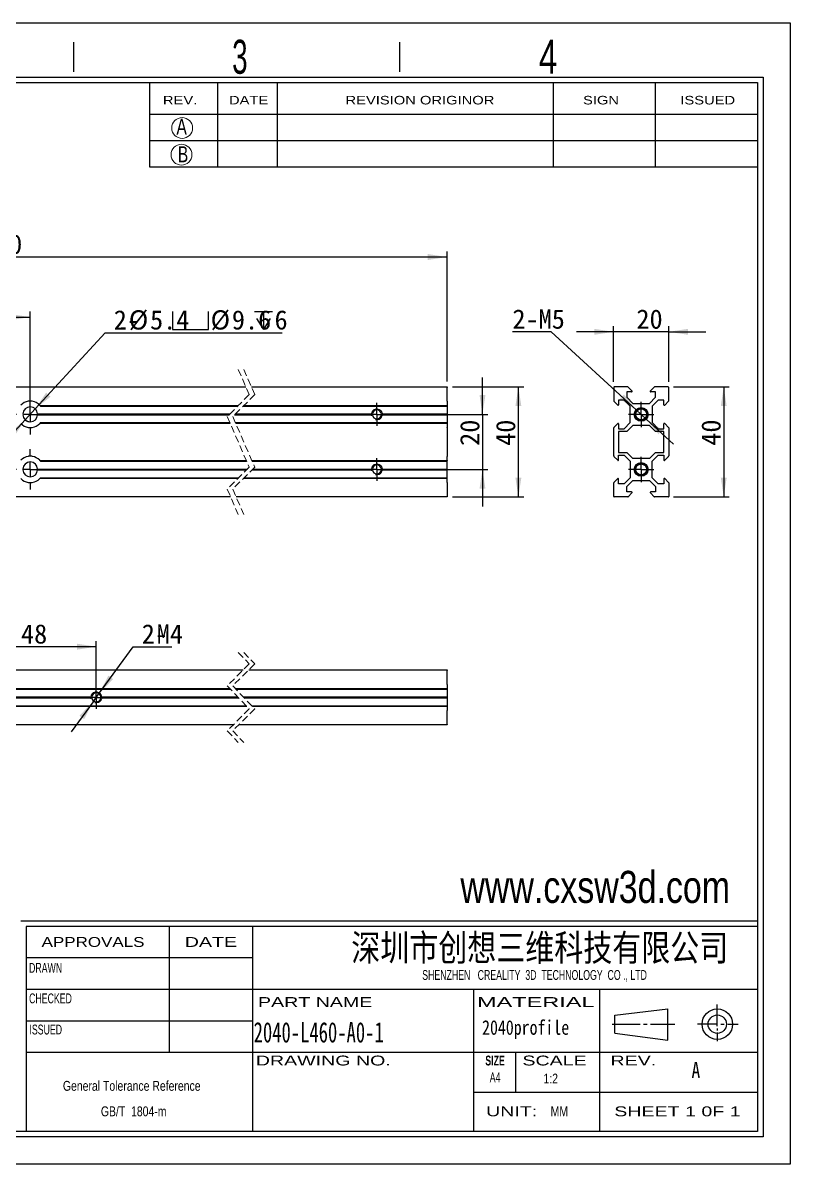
# Model space of a CAD drawing. Header units: millimetres. Extents: x 2 to 295, y 1 to 209.
# Drawn here: x 155.7 to 295.1, y 1.3 to 208.7 of the extents above; entities that cross this region are included whole.
import ezdxf

# ---------------------------------------------------------------- set-up
doc = ezdxf.new("R2010")
doc.units = ezdxf.units.MM
doc.linetypes.add('CENTER', pattern=[10.16, 6.35, -1.27, 1.27, -1.27])
doc.linetypes.add('HIDDEN', pattern=[1.905, 1.27, -0.635])
doc.layers.add('DIM', color=5, linetype='Continuous')
doc.layers.add('SLD-0', color=179, linetype='Continuous')
doc.layers.add('中心线', color=1, linetype='CENTER', lineweight=25)
doc.styles.add('SLDTEXTSTYLE0', font='arial.ttf', dxfattribs={"width": 0.7584})
doc.styles.add('SLDTEXTSTYLE1', font='arial.ttf', dxfattribs={"width": 0.63516})
doc.styles.add('SLDTEXTSTYLE10', font='', dxfattribs={"width": 0.8})
doc.styles.add('SLDTEXTSTYLE11', font='', dxfattribs={"width": 0.67})
doc.styles.add('SLDTEXTSTYLE12', font='')
doc.styles.add('SLDTEXTSTYLE2', font='GOTHIC.TTF', dxfattribs={"width": 0.7304})
doc.styles.add('SLDTEXTSTYLE3', font='GOTHIC.TTF', dxfattribs={"width": 0.61171})
doc.styles.add('SLDTEXTSTYLE4', font='arialbd.ttf', dxfattribs={"width": 0.63516})
doc.styles.add('SLDTEXTSTYLE5', font='arial.ttf', dxfattribs={"width": 1.422})
doc.styles.add('SLDTEXTSTYLE6', font='arial.ttf', dxfattribs={"width": 1.2324})
doc.styles.add('SLDTEXTSTYLE7', font='arial.ttf', dxfattribs={"width": 1.7064})
doc.styles.add('SLDTEXTSTYLE8', font='', dxfattribs={"width": 0.8, "bigfont": 'bigfont'})
doc.styles.add('SLDTEXTSTYLE9', font='', dxfattribs={"width": 0.8})
doc.styles.get('SLDTEXTSTYLE10').set_extended_font_data('宋体', bold=True)
doc.styles.get('SLDTEXTSTYLE11').set_extended_font_data('宋体')
doc.styles.get('SLDTEXTSTYLE12').set_extended_font_data('宋体')
doc.styles.get('SLDTEXTSTYLE8').set_extended_font_data('宋体', bold=True)
doc.styles.get('SLDTEXTSTYLE9').set_extended_font_data('宋体')
doc.dimstyles.new('SLDDIMSTYLE0', dxfattribs={"dimtxt": 3.5, "dimasz": 3.5, "dimexe": 0, "dimexo": 0.0625, "dimgap": 0.875, "dimtad": 2, "dimlfac": 2, "dimrnd": 1e-09, "dimzin": 12, "dimdsep": 46, "dimtxsty": 'SLDTEXTSTYLE11', "dimsah": 1, "dimcen": 0.09, "dimadec": 0, "dimazin": 3, "dimtfac": 1, "dimtofl": 0, "dimtmove": 0, "dimatfit": 3, "dimfxl": 0, "dimfrac": 2, "dimtolj": 1, "dimtzin": 12, "dimarcsym": 0})
doc.dimstyles.new('SLDDIMSTYLE1', dxfattribs={"dimtxt": 3.5, "dimasz": 3.5, "dimexe": 0, "dimexo": 0.0625, "dimgap": 0.875, "dimtad": 2, "dimlfac": 2, "dimrnd": 1e-09, "dimzin": 12, "dimdsep": 46, "dimtxsty": 'SLDTEXTSTYLE11', "dimsah": 1, "dimcen": 0.09, "dimadec": 0, "dimazin": 3, "dimtfac": 1, "dimtmove": 0, "dimatfit": 0, "dimfxl": 0, "dimfrac": 2, "dimtolj": 1, "dimtzin": 12, "dimarcsym": 0})
doc.dimstyles.new('SLDDIMSTYLE2', dxfattribs={"dimtxt": 3.5, "dimasz": 3.5, "dimexe": 0, "dimexo": 0.0625, "dimgap": 0.875, "dimtad": 0, "dimtih": 1, "dimtoh": 1, "dimlfac": 2, "dimrnd": 1e-09, "dimzin": 12, "dimdsep": 46, "dimtxsty": 'SLDTEXTSTYLE11', "dimsah": 1, "dimcen": 0, "dimadec": 0, "dimazin": 3, "dimtfac": 1, "dimtmove": 0, "dimatfit": 3, "dimfxl": 0, "dimfrac": 2, "dimtolj": 1, "dimtzin": 12, "dimarcsym": 0})
doc.dimstyles.new('SLDDIMSTYLE3', dxfattribs={"dimtxt": 3.5, "dimasz": 3.5, "dimexe": 0, "dimexo": 0.0625, "dimgap": 0.875, "dimtad": 0, "dimtih": 1, "dimtoh": 1, "dimlfac": 2, "dimrnd": 1e-09, "dimzin": 12, "dimdsep": 46, "dimtxsty": 'SLDTEXTSTYLE11', "dimsah": 1, "dimcen": 0, "dimadec": 0, "dimazin": 3, "dimtfac": 1, "dimtmove": 0, "dimatfit": 3, "dimfxl": 0, "dimfrac": 2, "dimtolj": 1, "dimtzin": 12, "dimarcsym": 0})
doc.dimstyles.new('SLDDIMSTYLE4', dxfattribs={"dimtxt": 3.5, "dimasz": 3.5, "dimexe": 0, "dimexo": 0.0625, "dimgap": 0.875, "dimtad": 0, "dimtih": 1, "dimtoh": 1, "dimlfac": 2, "dimrnd": 1e-09, "dimzin": 12, "dimdsep": 46, "dimtxsty": 'SLDTEXTSTYLE11', "dimsah": 1, "dimcen": 0, "dimadec": 0, "dimazin": 3, "dimtfac": 1, "dimtmove": 0, "dimatfit": 3, "dimfxl": 0, "dimfrac": 2, "dimtolj": 1, "dimtzin": 12, "dimarcsym": 0})

# ---------------------------------------------------------------- blocks, each defined once
blk = doc.blocks.new('SW_NOTE_0')
at = {"layer": 'SLD-0', "color": 0, "char_height": 1.7927, "attachment_point": 2, "style": 'SLDTEXTSTYLE0'}
for s, insert in [('General Tolerance Reference ', (13.02, 2.31)), (' GB/T  1804-m', (13.11, -2.32))]:
    blk.add_mtext(s, dxfattribs=dict(at, insert=insert))
blk = doc.blocks.new('_D')
at = {"layer": 'DIM'}
for p, q in [((67.02, 143.53), (67.02, 167.12)), ((232.76, 166.12), (67.02, 166.12)), ((232.76, 143.53), (232.76, 167.12))]:
    blk.add_line(p, q, dxfattribs=at)
for points in [[(67.02, 166.12), (70.52, 165.58), (70.52, 166.66)], [(232.76, 166.12), (229.26, 166.66), (229.26, 165.58)]]:
    blk.add_solid(points, dxfattribs=at)
at = {"layer": 'DIM', "insert": (148.42, 170.2), "char_height": 3.5, "attachment_point": 1, "style": 'SLDTEXTSTYLE12'}
blk.add_mtext('460', dxfattribs=at)
blk = doc.blocks.new('_D_2')
at = {"layer": 'DIM'}
for p, q in [((67.02, 143.53), (67.02, 156.2)), ((157.02, 138.53), (157.02, 156.2)), ((67.02, 155.2), (157.02, 155.2))]:
    blk.add_line(p, q, dxfattribs=at)
for points in [[(67.02, 155.2), (70.52, 154.67), (70.52, 155.74)], [(157.02, 155.2), (153.52, 155.74), (153.52, 154.67)]]:
    blk.add_solid(points, dxfattribs=at)
at = {"layer": 'DIM', "insert": (108.47, 159.28), "char_height": 3.5, "attachment_point": 1, "style": 'SLDTEXTSTYLE12'}
blk.add_mtext('180', dxfattribs=at)
blk = doc.blocks.new('_D_4')
at = {"layer": 'DIM'}
for p, q in [((239.19, 137.53), (239.19, 144.26)), ((221.01, 137.53), (240.19, 137.53)), ((239.19, 137.53), (239.19, 127.53)), ((221.01, 127.53), (240.19, 127.53)), ((239.19, 127.53), (239.19, 120.8))]:
    blk.add_line(p, q, dxfattribs=at)
for points in [[(239.19, 137.53), (239.73, 141.03), (238.66, 141.03)], [(239.19, 127.53), (238.66, 124.03), (239.73, 124.03)]]:
    blk.add_solid(points, dxfattribs=at)
at = {"layer": 'DIM', "insert": (235.12, 131.81), "char_height": 3.5, "attachment_point": 1, "rotation": 90, "style": 'SLDTEXTSTYLE12'}
blk.add_mtext('20', dxfattribs=at)
blk = doc.blocks.new('_D_5')
at = {"layer": 'DIM'}
for p, q in [((233.76, 142.53), (246.72, 142.53)), ((245.72, 122.53), (245.72, 142.53)), ((233.76, 122.53), (246.72, 122.53))]:
    blk.add_line(p, q, dxfattribs=at)
for points in [[(245.72, 142.53), (245.18, 139.03), (246.26, 139.03)], [(245.72, 122.53), (246.26, 126.03), (245.18, 126.03)]]:
    blk.add_solid(points, dxfattribs=at)
at = {"layer": 'DIM', "insert": (241.64, 131.81), "char_height": 3.5, "attachment_point": 1, "rotation": 90, "style": 'SLDTEXTSTYLE12'}
blk.add_mtext('40', dxfattribs=at)
blk = doc.blocks.new('SW_SYMBOL_HOLE_SPOT')
at = {"layer": 'DIM', "color": 0}
for p, q in [((0, 875), (0, 75)), ((1600, 75), (1600, 875)), ((0, 75), (1600, 75))]:
    blk.add_line(p, q, dxfattribs=at)
blk = doc.blocks.new('SW_SYMBOL_HOLE_DEPTH')
at = {"layer": 'DIM', "color": 0}
for p, q in [((0, 875), (800, 875)), ((100, 555), (400, 75)), ((400, 875), (400, 75)), ((700, 555), (400, 75))]:
    blk.add_line(p, q, dxfattribs=at)
blk = doc.blocks.new('_D_6')
at = {"layer": 'DIM'}
for p, q in [((157.93, 138.53), (170.61, 152.37)), ((170.61, 152.37), (202.77, 152.37)), ((156.11, 136.53), (157.93, 138.53)), ((156.11, 136.53), (151.56, 131.57))]:
    blk.add_line(p, q, dxfattribs=at)
blk.add_arc((157.02, 137.53), 1.35, 213.5264, 264.0545, dxfattribs=at)
for points in [[(157.93, 138.53), (160.69, 140.74), (159.89, 141.47)], [(156.11, 136.53), (153.34, 134.32), (154.14, 133.59)]]:
    blk.add_solid(points, dxfattribs=at)
at = {"layer": 'DIM', "xscale": 0.004072727272727273, "yscale": 0.004072727272727273, "zscale": 0.004072727272727273}
for name, p in [('SW_SYMBOL_HOLE_SPOT', (182.87, 152.66)), ('SW_SYMBOL_HOLE_DEPTH', (197.75, 152.66))]:
    blk.add_blockref(name, p, dxfattribs=at)
at = {"layer": 'DIM', "char_height": 3.5, "attachment_point": 1, "style": 'SLDTEXTSTYLE12'}
for s, insert in [('2-', (172.19, 156.45)), ('%%c', (174.92, 156.45)), ('5.4', (178.79, 156.45)), ('%%c', (189.79, 156.45)), ('9.6', (193.66, 156.45)), ('6', (201.41, 156.45))]:
    blk.add_mtext(s, dxfattribs=dict(at, insert=insert))
blk = doc.blocks.new('SW_CENTERMARKSYMBOL_0')
at = {"layer": '中心线', "color": 0}
for p, q in [((0, 2.5), (0, 3.65)), ((-2.5, 0), (-3.65, 0)), ((0, 0), (-1.25, 0)), ((0, 0), (0, 1.25)), ((0, 0), (0, -1.25)), ((0, 0), (1.25, 0)), ((2.5, 0), (3.65, 0)), ((0, -2.5), (0, -3.65))]:
    blk.add_line(p, q, dxfattribs=at)
blk = doc.blocks.new('SW_CENTERMARKSYMBOL_1')
at = {"layer": '中心线', "color": 0}
for p, q in [((0, 2.5), (0, 3.65)), ((-2.5, 0), (-3.65, 0)), ((0, 0), (-1.25, 0)), ((0, 0), (0, 1.25)), ((0, 0), (0, -1.25)), ((0, 0), (1.25, 0)), ((2.5, 0), (3.65, 0)), ((0, -2.5), (0, -3.65))]:
    blk.add_line(p, q, dxfattribs=at)
blk = doc.blocks.new('SW_CENTERMARKSYMBOL_2')
at = {"layer": '中心线', "color": 0}
for p, q in [((0, 1.25), (0, 2.07)), ((-1.25, 0), (-2.08, 0)), ((0, 0), (-1.25, 0)), ((0, 0), (0, 1.25)), ((0, 0), (0, -1.25)), ((0, 0), (1.25, 0)), ((1.25, 0), (2.07, 0)), ((0, -1.25), (0, -2.08))]:
    blk.add_line(p, q, dxfattribs=at)
blk = doc.blocks.new('SW_CENTERMARKSYMBOL_3')
at = {"layer": '中心线', "color": 0}
for p, q in [((0, 1.25), (0, 2.07)), ((-1.25, 0), (-2.08, 0)), ((0, 0), (-1.25, 0)), ((0, 0), (0, 1.25)), ((0, 0), (0, -1.25)), ((0, 0), (1.25, 0)), ((1.25, 0), (2.07, 0)), ((0, -1.25), (0, -2.08))]:
    blk.add_line(p, q, dxfattribs=at)
blk = doc.blocks.new('_D_9')
at = {"layer": 'DIM'}
for p, q in [((263.03, 143.43), (263.03, 153.53)), ((273.03, 143.43), (273.03, 153.53)), ((263.03, 152.53), (256.3, 152.53)), ((273.03, 152.53), (263.03, 152.53)), ((273.03, 152.53), (279.76, 152.53))]:
    blk.add_line(p, q, dxfattribs=at)
for points in [[(263.03, 152.53), (259.53, 153.07), (259.53, 151.99)], [(273.03, 152.53), (276.53, 151.99), (276.53, 153.07)]]:
    blk.add_solid(points, dxfattribs=at)
at = {"layer": 'DIM', "insert": (267.17, 156.6), "char_height": 3.5, "attachment_point": 1, "style": 'SLDTEXTSTYLE12'}
blk.add_mtext('20', dxfattribs=at)
blk = doc.blocks.new('_D_10')
at = {"layer": 'DIM'}
for p, q in [((273.93, 142.53), (284.03, 142.53)), ((283.03, 142.53), (283.03, 122.53)), ((273.93, 122.53), (284.03, 122.53))]:
    blk.add_line(p, q, dxfattribs=at)
for points in [[(283.03, 142.53), (282.5, 139.03), (283.57, 139.03)], [(283.03, 122.53), (283.57, 126.03), (282.5, 126.03)]]:
    blk.add_solid(points, dxfattribs=at)
at = {"layer": 'DIM', "insert": (278.96, 131.84), "char_height": 3.5, "attachment_point": 1, "rotation": 90, "style": 'SLDTEXTSTYLE12'}
blk.add_mtext('40', dxfattribs=at)
blk = doc.blocks.new('_D_11')
at = {"layer": 'DIM'}
for p, q in [((251.67, 152.53), (244.64, 152.53)), ((267.11, 138.38), (251.67, 152.53)), ((268.96, 136.69), (267.11, 138.38)), ((268.96, 136.69), (273.92, 132.14))]:
    blk.add_line(p, q, dxfattribs=at)
for points in [[(267.11, 138.38), (264.9, 141.14), (264.17, 140.34)], [(268.96, 136.69), (271.17, 133.92), (271.9, 134.72)]]:
    blk.add_solid(points, dxfattribs=at)
at = {"layer": 'DIM', "insert": (244.64, 156.6), "char_height": 3.5, "attachment_point": 1, "style": 'SLDTEXTSTYLE12'}
blk.add_mtext('2-M5', dxfattribs=at)
blk = doc.blocks.new('SW_CENTERMARKSYMBOL_8')
at = {"layer": '中心线', "color": 0}
for p, q in [((0, 1.25), (0, 2.3)), ((-1.25, 0), (-2.3, 0)), ((0, 0), (-1.25, 0)), ((0, 0), (0, 1.25)), ((0, 0), (0, -1.25)), ((0, 0), (1.25, 0)), ((1.25, 0), (2.3, 0)), ((0, -1.25), (0, -2.3))]:
    blk.add_line(p, q, dxfattribs=at)
blk = doc.blocks.new('SW_CENTERMARKSYMBOL_9')
at = {"layer": '中心线', "color": 0}
for p, q in [((0, 1.25), (0, 2.3)), ((-1.25, 0), (-2.3, 0)), ((0, 0), (-1.25, 0)), ((0, 0), (0, 1.25)), ((0, 0), (0, -1.25)), ((0, 0), (1.25, 0)), ((1.25, 0), (2.3, 0)), ((0, -1.25), (0, -2.3))]:
    blk.add_line(p, q, dxfattribs=at)
blk = doc.blocks.new('_D_12')
at = {"layer": 'DIM'}
for p, q in [((145.02, 87.11), (145.02, 96.32)), ((169.02, 87.11), (169.02, 96.32)), ((169.02, 95.32), (145.02, 95.32))]:
    blk.add_line(p, q, dxfattribs=at)
for points in [[(145.02, 95.32), (148.52, 94.78), (148.52, 95.86)], [(169.02, 95.32), (165.52, 95.86), (165.52, 94.78)]]:
    blk.add_solid(points, dxfattribs=at)
at = {"layer": 'DIM', "insert": (155.34, 99.39), "char_height": 3.5, "attachment_point": 1, "style": 'SLDTEXTSTYLE12'}
blk.add_mtext('48', dxfattribs=at)
blk = doc.blocks.new('_D_13')
at = {"layer": 'DIM'}
for p, q in [((169.6, 86.92), (175.7, 95.32)), ((175.7, 95.32), (182.73, 95.32)), ((168.43, 85.3), (164.48, 79.85)), ((168.43, 85.3), (169.6, 86.92))]:
    blk.add_line(p, q, dxfattribs=at)
for points in [[(169.6, 86.92), (172.09, 89.43), (171.22, 90.07)], [(168.43, 85.3), (165.94, 82.78), (166.81, 82.15)]]:
    blk.add_solid(points, dxfattribs=at)
at = {"layer": 'DIM', "char_height": 3.5, "attachment_point": 1, "style": 'SLDTEXTSTYLE12'}
for s, insert in [('2-', (177.28, 99.39)), ('M4', (180.01, 99.39))]:
    blk.add_mtext(s, dxfattribs=dict(at, insert=insert))
blk = doc.blocks.new('SW_CENTERMARKSYMBOL_10')
at = {"layer": '中心线', "color": 0}
for p, q in [((0, 1.25), (0, 2.07)), ((-1.25, 0), (-2.07, 0)), ((0, 0), (-1.25, 0)), ((0, 0), (0, 1.25)), ((0, 0), (0, -1.25)), ((0, 0), (1.25, 0)), ((1.25, 0), (2.07, 0)), ((0, -1.25), (0, -2.07))]:
    blk.add_line(p, q, dxfattribs=at)

msp = doc.modelspace()

# ---------------------------------------------------------------- linework, layer by layer
at = {"color": 7, "linetype": 'HIDDEN', "lineweight": 18}
for p, q in [((194.8123, 145.7053), (196.8123, 141.1178)), ((195.8123, 145.7053), (197.8123, 141.1178)), ((196.8123, 141.1178), (192.8123, 137.1178)), ((197.8123, 141.1178), (193.8123, 137.1178)), ((192.8123, 137.1178), (196.8123, 127.9428)), ((193.8123, 137.1178), (197.8123, 127.9428)), ((196.8123, 127.9428), (192.8123, 123.9428)), ((197.8123, 127.9428), (193.8123, 123.9428)), ((192.8123, 123.9428), (194.8123, 119.3553)), ((193.8123, 123.9428), (195.8123, 119.3553)), ((194.8123, 94.2824), (196.8123, 92.1949)), ((195.8123, 94.2824), (197.8123, 92.1949)), ((196.8123, 92.1949), (192.8123, 88.1949)), ((197.8123, 92.1949), (193.8123, 88.1949)), ((192.8123, 88.1949), (196.8123, 84.0199)), ((193.8123, 88.1949), (197.8123, 84.0199)), ((196.8123, 84.0199), (192.8123, 80.0199)), ((197.8123, 84.0199), (193.8123, 80.0199)), ((192.8123, 80.0199), (194.8123, 77.9324)), ((193.8123, 80.0199), (195.8123, 77.9324))]:
    msp.add_line(p, q, dxfattribs=at)
at = {"color": 7, "linetype": 'Continuous', "lineweight": 25}
for p, q in [((67.0166, 142.5303), (196.1965, 142.5303)), ((197.1965, 142.5303), (232.7586, 142.5303)), ((232.7586, 142.5303), (232.7586, 142.4303)), ((232.7586, 139.9718), (232.7586, 142.4303)), ((263.0341, 142.4303), (263.0341, 139.9718)), ((265.5927, 142.5303), (263.1341, 142.5303)), ((266.2927, 141.6303), (265.4291, 141.6303)), ((265.4291, 141.6303), (265.4291, 140.6303)), ((265.6634, 142.5011), (266.3634, 141.8011)), ((269.7048, 141.8011), (270.4048, 142.5011)), ((270.6391, 141.6303), (269.7755, 141.6303)), ((272.9341, 142.5303), (270.4755, 142.5303)), ((270.6391, 140.6303), (270.6391, 141.6303)), ((273.0341, 139.9718), (273.0341, 142.4303)), ((158.7667, 139.1718), (194.8662, 139.1718)), ((158.7676, 139.1718), (158.8861, 139.0354)), ((158.8861, 139.0354), (194.7298, 139.0354)), ((195.7298, 139.0354), (232.7586, 139.0354)), ((195.8662, 139.1718), (232.7586, 139.1718)), ((232.7586, 139.9011), (232.7586, 139.9718)), ((232.7586, 139.9011), (232.7586, 139.2011)), ((232.7586, 139.1718), (232.7586, 139.2011)), ((232.7586, 139.1718), (232.7586, 139.0354)), ((232.7586, 139.0354), (232.7586, 137.6011)), ((263.7634, 139.2011), (263.0634, 139.9011)), ((264.9341, 140.1354), (263.9341, 140.1354)), ((263.9341, 140.1354), (263.9341, 139.2718)), ((266.0341, 139.0354), (264.9341, 140.1354)), ((265.4291, 140.6303), (266.5291, 139.5303)), ((266.0341, 137.6011), (266.0341, 139.0354)), ((266.5291, 139.5303), (267.9634, 139.5303)), ((267.9634, 139.5303), (268.0341, 139.4596)), ((268.0341, 139.4596), (268.1048, 139.5303)), ((268.1048, 139.5303), (269.5391, 139.5303)), ((269.5391, 139.5303), (270.6391, 140.6303)), ((271.1341, 140.1354), (270.0341, 139.0354)), ((270.0341, 139.0354), (270.0341, 137.6011)), ((272.1341, 140.1354), (271.1341, 140.1354)), ((272.1341, 139.2718), (272.1341, 140.1354)), ((273.0048, 139.9011), (272.3048, 139.2011)), ((158.3648, 137.6011), (193.2955, 137.6011)), ((158.3648, 137.4596), (193.1541, 137.4596)), ((158.3666, 137.5303), (193.2248, 137.5303)), ((194.1541, 137.4596), (219.1866, 137.4596)), ((194.2248, 137.5303), (219.1836, 137.5303)), ((194.2955, 137.6011), (219.1866, 137.6011)), ((220.8305, 137.6011), (232.7586, 137.6011)), ((220.8305, 137.4596), (232.7586, 137.4596)), ((220.8336, 137.5303), (232.7586, 137.5303)), ((232.7586, 137.6011), (232.7586, 137.5303)), ((232.7586, 137.5303), (232.7586, 137.4596)), ((232.7586, 137.4596), (232.7586, 136.0253)), ((266.1048, 137.5303), (266.0341, 137.6011)), ((266.0341, 137.4596), (266.1048, 137.5303)), ((266.0341, 136.0253), (266.0341, 137.4596)), ((270.0341, 137.6011), (269.9634, 137.5303)), ((269.9634, 137.5303), (270.0341, 137.4596)), ((270.0341, 137.4596), (270.0341, 136.0253)), ((158.8861, 136.0253), (158.7676, 135.8889)), ((193.3481, 135.8889), (158.7676, 135.8889)), ((158.8861, 136.0253), (193.2886, 136.0253)), ((194.2886, 136.0253), (232.7586, 136.0253)), ((232.7586, 135.8889), (194.3481, 135.8889)), ((232.7586, 136.0253), (232.7586, 135.8889)), ((232.7586, 135.8596), (232.7586, 135.8889)), ((232.7586, 135.8596), (232.7586, 135.1596)), ((232.7586, 135.0889), (232.7586, 135.1596)), ((232.7586, 135.0889), (232.7586, 129.9718)), ((263.0341, 129.9718), (263.0341, 135.0889)), ((263.0634, 135.1596), (263.7634, 135.8596)), ((263.9341, 135.7889), (263.9341, 134.9253)), ((263.9341, 134.9253), (264.9341, 134.9253)), ((264.9341, 134.9253), (266.0341, 136.0253)), ((266.5291, 135.5303), (265.4291, 134.4303)), ((267.9634, 135.5303), (266.5291, 135.5303)), ((268.0341, 135.6011), (267.9634, 135.5303)), ((268.1048, 135.5303), (268.0341, 135.6011)), ((269.5391, 135.5303), (268.1048, 135.5303)), ((270.6391, 134.4303), (269.5391, 135.5303)), ((270.0341, 136.0253), (271.1341, 134.9253)), ((271.1341, 134.9253), (272.1341, 134.9253)), ((272.1341, 134.9253), (272.1341, 135.7889)), ((272.3048, 135.8596), (273.0048, 135.1596)), ((273.0341, 135.0889), (273.0341, 129.9718)), ((265.4291, 134.4303), (263.9341, 134.4303)), ((263.9341, 134.4303), (263.9341, 130.6303)), ((272.1341, 134.4303), (270.6391, 134.4303)), ((272.1341, 130.6303), (272.1341, 134.4303)), ((158.7667, 129.1718), (196.2766, 129.1718)), ((158.8861, 129.0354), (158.7676, 129.1718)), ((158.8861, 129.0354), (196.336, 129.0354)), ((197.2766, 129.1718), (232.7586, 129.1718)), ((197.336, 129.0354), (232.7586, 129.0354)), ((232.7586, 129.9718), (232.7586, 129.9011)), ((232.7586, 129.2011), (232.7586, 129.9011)), ((232.7586, 129.2011), (232.7586, 129.1718)), ((232.7586, 129.0354), (232.7586, 129.1718)), ((232.7586, 127.6011), (232.7586, 129.0354)), ((263.0634, 129.9011), (263.7634, 129.2011)), ((263.9341, 130.6303), (265.4291, 130.6303)), ((263.9341, 130.1354), (264.9341, 130.1354)), ((263.9341, 129.2718), (263.9341, 130.1354)), ((264.9341, 130.1354), (266.0341, 129.0354)), ((266.5291, 129.5303), (265.4291, 130.6303)), ((266.0341, 129.0354), (266.0341, 127.6011)), ((267.9634, 129.5303), (266.5291, 129.5303)), ((268.0341, 129.4596), (267.9634, 129.5303)), ((268.1048, 129.5303), (268.0341, 129.4596)), ((269.5391, 129.5303), (268.1048, 129.5303)), ((270.6391, 130.6303), (269.5391, 129.5303)), ((270.0341, 129.0354), (271.1341, 130.1354)), ((270.0341, 127.6011), (270.0341, 129.0354)), ((270.6391, 130.6303), (272.1341, 130.6303)), ((271.1341, 130.1354), (272.1341, 130.1354)), ((272.1341, 130.1354), (272.1341, 129.2718)), ((272.3048, 129.2011), (273.0048, 129.9011)), ((158.3648, 127.6011), (196.4705, 127.6011)), ((158.3648, 127.4596), (196.3291, 127.4596)), ((158.3666, 127.5303), (196.3998, 127.5303)), ((197.3291, 127.4596), (219.1866, 127.4596)), ((197.3998, 127.5303), (219.1836, 127.5303)), ((197.4705, 127.6011), (219.1866, 127.6011)), ((220.8305, 127.6011), (232.7586, 127.6011)), ((220.8305, 127.4596), (232.7586, 127.4596)), ((220.8336, 127.5303), (232.7586, 127.5303)), ((232.7586, 127.5303), (232.7586, 127.6011)), ((232.7586, 127.4596), (232.7586, 127.5303)), ((232.7586, 126.0253), (232.7586, 127.4596)), ((266.0341, 127.6011), (266.1048, 127.5303)), ((266.1048, 127.5303), (266.0341, 127.4596)), ((266.0341, 127.4596), (266.0341, 126.0253)), ((269.9634, 127.5303), (270.0341, 127.6011)), ((270.0341, 127.4596), (269.9634, 127.5303)), ((270.0341, 126.0253), (270.0341, 127.4596)), ((158.7676, 125.8889), (158.8861, 126.0253)), ((194.7584, 125.8889), (158.7676, 125.8889)), ((158.8861, 126.0253), (194.8948, 126.0253)), ((232.7586, 125.8889), (195.7584, 125.8889)), ((195.8948, 126.0253), (232.7586, 126.0253)), ((232.7586, 125.8889), (232.7586, 126.0253)), ((232.7586, 125.8889), (232.7586, 125.8596)), ((232.7586, 125.1596), (232.7586, 125.8596)), ((232.7586, 125.1596), (232.7586, 125.0889)), ((232.7586, 125.0889), (232.7586, 122.6303)), ((263.0341, 122.6303), (263.0341, 125.0889)), ((263.7634, 125.8596), (263.0634, 125.1596)), ((263.9341, 124.9253), (263.9341, 125.7889)), ((264.9341, 124.9253), (263.9341, 124.9253)), ((266.0341, 126.0253), (264.9341, 124.9253)), ((265.4291, 124.4303), (266.5291, 125.5303)), ((265.4291, 123.4303), (265.4291, 124.4303)), ((266.5291, 125.5303), (267.9634, 125.5303)), ((267.9634, 125.5303), (268.0341, 125.6011)), ((268.0341, 125.6011), (268.1048, 125.5303)), ((268.1048, 125.5303), (269.5391, 125.5303)), ((269.5391, 125.5303), (270.6391, 124.4303)), ((271.1341, 124.9253), (270.0341, 126.0253)), ((270.6391, 124.4303), (270.6391, 123.4303)), ((272.1341, 124.9253), (271.1341, 124.9253)), ((272.1341, 125.7889), (272.1341, 124.9253)), ((273.0048, 125.1596), (272.3048, 125.8596)), ((273.0341, 125.0889), (273.0341, 122.6303)), ((193.4281, 122.5303), (67.0166, 122.5303)), ((232.7586, 122.5303), (194.4281, 122.5303)), ((232.7586, 122.6303), (232.7586, 122.5303)), ((265.5927, 122.5303), (263.1341, 122.5303)), ((266.2927, 123.4303), (265.4291, 123.4303)), ((265.6634, 122.5596), (266.3634, 123.2596)), ((269.7048, 123.2596), (270.4048, 122.5596)), ((270.6391, 123.4303), (269.7755, 123.4303)), ((272.9341, 122.5303), (270.4755, 122.5303)), ((67.0166, 91.1074), (195.7248, 91.1074)), ((196.7248, 91.1074), (232.7586, 91.1074)), ((232.7586, 91.1074), (232.7586, 91.0074)), ((232.7586, 88.5488), (232.7586, 91.0074)), ((67.0166, 87.7488), (193.2397, 87.7488)), ((67.0166, 87.6124), (193.3704, 87.6124)), ((194.2397, 87.7488), (232.7586, 87.7488)), ((194.3704, 87.6124), (232.7586, 87.6124)), ((232.7586, 88.4781), (232.7586, 88.5488)), ((232.7586, 88.4781), (232.7586, 87.7781)), ((232.7586, 87.7488), (232.7586, 87.7781)), ((232.7586, 87.7488), (232.7586, 87.6124)), ((232.7586, 87.6124), (232.7586, 86.1781)), ((145.8386, 86.1781), (168.1947, 86.1781)), ((145.8386, 86.0367), (168.1947, 86.0367)), ((145.8416, 86.1074), (168.1916, 86.1074)), ((169.8386, 86.1781), (194.7446, 86.1781)), ((169.8386, 86.0367), (194.8801, 86.0367)), ((169.8416, 86.1074), (194.8123, 86.1074)), ((195.7446, 86.1781), (232.7586, 86.1781)), ((195.8123, 86.1074), (232.7586, 86.1074)), ((195.8801, 86.0367), (232.7586, 86.0367)), ((232.7586, 86.1781), (232.7586, 86.1074)), ((232.7586, 86.1074), (232.7586, 86.0367)), ((232.7586, 86.0367), (232.7586, 84.6024)), ((67.0166, 84.6024), (196.2543, 84.6024)), ((196.3849, 84.466), (67.0166, 84.466)), ((197.2543, 84.6024), (232.7586, 84.6024)), ((232.7586, 84.466), (197.3849, 84.466)), ((232.7586, 84.6024), (232.7586, 84.466)), ((232.7586, 84.4367), (232.7586, 84.466)), ((232.7586, 84.4367), (232.7586, 83.7367)), ((232.7586, 83.666), (232.7586, 83.7367)), ((232.7586, 81.2074), (232.7586, 83.666)), ((193.8998, 81.1074), (67.0166, 81.1074)), ((232.7586, 81.1074), (194.8998, 81.1074)), ((232.7586, 81.2074), (232.7586, 81.1074))]:
    msp.add_line(p, q, dxfattribs=at)
for centre, radius in [((268.0341, 137.5303), 1.25), ((268.0341, 137.5303), 1.05), ((268.0341, 137.5303), 1), ((268.0341, 127.5303), 1.25), ((268.0341, 127.5303), 1.05), ((268.0341, 127.5303), 1)]:
    msp.add_circle(centre, radius, dxfattribs=at)
for centre, radius, start, end in [((263.1341, 142.4303), 0.1, 90, 180), ((265.5927, 142.4303), 0.1, 45, 90), ((266.2927, 141.7303), 0.1, 270, 45), ((269.7755, 141.7303), 0.1, 135, 270), ((270.4755, 142.4303), 0.1, 90, 135), ((272.9341, 142.4303), 0.1, 0, 90), ((157.0166, 137.5303), 2.4, 98.960474, 135.882663), ((157.0166, 137.5303), 2.4, 44.117266, 81.039533), ((263.1341, 139.9718), 0.1, 180, 225), ((263.8341, 139.2718), 0.1, 225, 0), ((272.2341, 139.2718), 0.1, 180, 315), ((272.9341, 139.9718), 0.1, 315, 0), ((157.02, 137.5304), 1.3534, 180.003887, 182.998879), ((157.0166, 137.5303), 1.35, 3.002439, 176.997561), ((157.0166, 137.5303), 1.35, 183.002449, 356.997551), ((157.0163, 137.5303), 1.3503, 0.000483, 3.002283), ((157.0163, 137.5304), 1.3503, 356.997732, 359.999502), ((220.0041, 137.5305), 0.8205, 175.066536, 180.010228), ((220.0041, 137.5302), 0.8205, 179.989821, 184.933415), ((220.0086, 137.5303), 0.825, 4.916768, 175.083232), ((220.0086, 137.5303), 0.825, 184.916768, 355.083232), ((220.0085, 137.5304), 0.825, 359.99729, 4.913894), ((220.0085, 137.5303), 0.8251, 355.086154, 0.002662), ((157.0166, 137.5304), 2.4, 224.117329, 261.03955), ((157.0166, 137.5303), 2.4, 278.960443, 315.882743), ((263.1341, 135.0889), 0.1, 135, 180), ((263.8341, 135.7889), 0.1, 0, 135), ((272.2341, 135.7889), 0.1, 45, 180), ((272.9341, 135.0889), 0.1, 0, 45), ((157.0166, 127.5303), 2.4, 98.96045, 135.882671), ((157.0166, 127.5303), 1.35, 3.002449, 176.997551), ((157.0166, 127.5303), 2.4, 44.117257, 81.039557), ((263.1341, 129.9718), 0.1, 180, 225), ((263.8341, 129.2718), 0.1, 225, 0), ((272.2341, 129.2718), 0.1, 180, 315), ((272.9341, 129.9718), 0.1, 315, 0), ((157.02, 127.5303), 1.3534, 177.001121, 179.996113), ((157.0166, 127.5303), 1.35, 183.002439, 356.997561), ((157.0163, 127.5303), 1.3503, 0.000498, 3.002268), ((157.0163, 127.5304), 1.3503, 356.997717, 359.999517), ((220.0041, 127.5305), 0.8205, 175.066585, 180.010179), ((220.0041, 127.5302), 0.8205, 179.989772, 184.933464), ((220.0086, 127.5303), 0.825, 4.916768, 175.083232), ((220.0086, 127.5303), 0.825, 184.916768, 355.083232), ((220.0085, 127.5304), 0.8251, 359.997338, 4.913846), ((220.0085, 127.5303), 0.825, 355.086106, 0.00271), ((157.0166, 127.5304), 2.4, 224.117337, 261.039526), ((157.0166, 127.5303), 2.4, 278.960467, 315.882734), ((263.1341, 125.0889), 0.1, 135, 180), ((263.8341, 125.7889), 0.1, 0, 135), ((272.2341, 125.7889), 0.1, 45, 180), ((272.9341, 125.0889), 0.1, 0, 45), ((263.1341, 122.6303), 0.1, 180, 270), ((265.5927, 122.6303), 0.1, 270, 315), ((266.2927, 123.3303), 0.1, 315, 90), ((269.7755, 123.3303), 0.1, 90, 225), ((270.4755, 122.6303), 0.1, 225, 270), ((272.9341, 122.6303), 0.1, 270, 0), ((169.0172, 86.1074), 0.8256, 175.084819, 179.997972), ((169.0172, 86.1074), 0.8256, 180.002028, 184.915181), ((169.0166, 86.1074), 0.825, 4.916866, 175.083134), ((169.0166, 86.1074), 0.825, 184.916866, 355.083134), ((169.0166, 86.1074), 0.8251, 359.99958, 4.916123), ((169.0166, 86.1074), 0.8251, 355.083877, 0.00042)]:
    msp.add_arc(centre, radius, start, end, dxfattribs=at)
at = {"color": 7, "linetype": 'Continuous', "lineweight": 18}
for centre, start, end in [((220.0086, 137.5303), 254.996648, 194.999176), ((220.0086, 127.5303), 254.996653, 194.999208), ((169.0166, 86.1074), 254.999305, 194.999839)]:
    msp.add_arc(centre, 1, start, end, dxfattribs=at)
at = {"color": 7, "linetype": 'Continuous', "lineweight": 25}
for points, knots in [([(157.3904, 139.9011), (157.3861, 139.9017), (157.3773, 139.9031), (157.3642, 139.9051), (157.3511, 139.9069), (157.3379, 139.9088), (157.3247, 139.9105), (157.3114, 139.9122), (157.2982, 139.9138), (157.2835, 139.9155), (157.2674, 139.9172), (157.25, 139.919), (157.2325, 139.9206), (157.215, 139.9222), (157.1974, 139.9235), (157.1798, 139.9248), (157.1623, 139.9259), (157.1447, 139.9269), (157.1271, 139.9278), (157.1095, 139.9286), (157.092, 139.9292), (157.0744, 139.9297), (157.0568, 139.93), (157.0392, 139.9303), (157.0215, 139.9304), (157.0039, 139.9303), (156.9863, 139.9302), (156.9687, 139.9299), (156.9512, 139.9295), (156.9336, 139.9289), (156.916, 139.9283), (156.8984, 139.9275), (156.8808, 139.9265), (156.8629, 139.9254), (156.8448, 139.9242), (156.8264, 139.9228), (156.808, 139.9213), (156.7896, 139.9196), (156.7712, 139.9178), (156.7528, 139.9158), (156.7344, 139.9137), (156.7161, 139.9115), (156.6977, 139.9091), (156.6794, 139.9066), (156.6611, 139.9039), (156.6489, 139.902), (156.6428, 139.9011)], [0, 0, 0, 0, 0.01763147, 0.03529584, 0.05299857, 0.07072264, 0.08849343, 0.10628142, 0.12408468, 0.1419037, 0.16527591, 0.18866503, 0.21207232, 0.23549151, 0.25893885, 0.28239556, 0.30586043, 0.32933221, 0.35276004, 0.37618989, 0.39962798, 0.42306812, 0.44652646, 0.46998689, 0.49345314, 0.51692152, 0.54035607, 0.56379031, 0.58722797, 0.61066784, 0.63412359, 0.65757914, 0.6810357, 0.7044921, 0.72910881, 0.7537217, 0.7783347, 0.80294184, 0.827567, 0.85218177, 0.87679247, 0.90138309, 0.92608527, 0.95075537, 0.9754024, 1, 1, 1, 1]), ([(158.7667, 139.1726), (158.7667, 139.1726), (158.7686, 139.1706), (158.7561, 139.1839), (158.7515, 139.1887), (158.7436, 139.197), (158.7396, 139.2011)], [0, 0, 0, 0, 0.00185548, 0.20792321, 0.60449132, 1, 1, 1, 1]), ([(156.6428, 135.1596), (156.7046, 135.1514), (156.9288, 135.1216), (157.1813, 135.1288), (157.3669, 135.1562), (157.3904, 135.1596)], [0, 0, 0, 0, 0.24955479, 0.90461739, 1, 1, 1, 1]), ([(158.7396, 135.8596), (158.7435, 135.8636), (158.7512, 135.8716), (158.7604, 135.8813), (158.7659, 135.8871), (158.7675, 135.8888), (158.7676, 135.8889)], [0, 0, 0, 0, 0.4105246, 0.82633453, 0.99175456, 1, 1, 1, 1]), ([(157.3904, 129.9011), (157.3861, 129.9017), (157.3773, 129.9031), (157.3642, 129.9051), (157.3511, 129.9069), (157.3379, 129.9088), (157.3247, 129.9105), (157.3114, 129.9122), (157.2982, 129.9138), (157.2835, 129.9155), (157.2674, 129.9172), (157.25, 129.919), (157.2325, 129.9206), (157.215, 129.9222), (157.1974, 129.9235), (157.1798, 129.9248), (157.1623, 129.9259), (157.1447, 129.9269), (157.1271, 129.9278), (157.1095, 129.9286), (157.092, 129.9292), (157.0744, 129.9297), (157.0568, 129.93), (157.0392, 129.9303), (157.0215, 129.9304), (157.0039, 129.9303), (156.9863, 129.9302), (156.9687, 129.9299), (156.9512, 129.9295), (156.9336, 129.9289), (156.916, 129.9283), (156.8984, 129.9275), (156.8808, 129.9265), (156.8629, 129.9254), (156.8448, 129.9242), (156.8264, 129.9228), (156.808, 129.9213), (156.7896, 129.9196), (156.7712, 129.9178), (156.7528, 129.9158), (156.7344, 129.9137), (156.7161, 129.9115), (156.6977, 129.9091), (156.6794, 129.9066), (156.6611, 129.9039), (156.6489, 129.902), (156.6428, 129.9011)], [0, 0, 0, 0, 0.017631514, 0.035295932, 0.052998612, 0.070722681, 0.088493434, 0.106281456, 0.124084754, 0.141903734, 0.165275906, 0.188665058, 0.212072348, 0.235491538, 0.258938874, 0.282395581, 0.305860449, 0.329332245, 0.352760068, 0.376189908, 0.399627997, 0.423068133, 0.446526468, 0.469986891, 0.49345314, 0.516921517, 0.540356067, 0.563790305, 0.587227965, 0.61066784, 0.634123593, 0.657579128, 0.681035694, 0.704492076, 0.729108764, 0.753721651, 0.77833467, 0.80294184, 0.827566999, 0.852181699, 0.876792398, 0.901383051, 0.926085191, 0.950755371, 0.975402351, 1, 1, 1, 1]), ([(158.7667, 129.1726), (158.7667, 129.1726), (158.7686, 129.1706), (158.7561, 129.1839), (158.7515, 129.1887), (158.7436, 129.197), (158.7396, 129.2011)], [0, 0, 0, 0, 0.00185976, 0.2079309, 0.60449729, 1, 1, 1, 1]), ([(156.6428, 125.1596), (156.7046, 125.1514), (156.9288, 125.1216), (157.1813, 125.1288), (157.3669, 125.1562), (157.3904, 125.1596)], [0, 0, 0, 0, 0.24955477, 0.90461743, 1, 1, 1, 1]), ([(158.7396, 125.8596), (158.7435, 125.8636), (158.7512, 125.8716), (158.7604, 125.8813), (158.7659, 125.8871), (158.7675, 125.8888), (158.7676, 125.8889)], [0, 0, 0, 0, 0.41052461, 0.82633872, 0.99175456, 1, 1, 1, 1])]:
    msp.add_open_spline(points, degree=3, knots=knots, dxfattribs=at)
at = {"layer": 'SLD-0'}
for p, q in [((1.812, 208.6737), (295.1066, 208.6737)), ((295.1066, 208.6737), (295.1066, 1.2938)), ((12.6748, 197.811), (289.1814, 197.811)), ((252.0174, 197.811), (252.0174, 182.5137)), ((270.5994, 197.811), (270.5994, 182.5137)), ((289.1814, 197.811), (289.1814, 7.2189)), ((289.1814, 7.2189), (12.6748, 7.2189)), ((295.1066, 1.2938), (1.812, 1.2938))]:
    msp.add_line(p, q, dxfattribs=at)
at = {"layer": 'SLD-0', "color": 6, "linetype": 'Continuous'}
for p, q in [((164.9525, 199.786), (164.9525, 205.1695)), ((224.2039, 199.786), (224.2039, 205.1695)), ((11.6873, 198.7985), (290.1689, 198.7985)), ((290.1689, 198.7985), (290.1689, 6.2314)), ((290.1689, 6.2314), (11.6873, 6.2314))]:
    msp.add_line(p, q, dxfattribs=at)
at = {"layer": 'SLD-0', "color": 179, "linetype": 'Continuous'}
for p, q in [((178.6588, 197.811), (178.6588, 182.5137)), ((191.0502, 197.811), (191.0502, 182.5137)), ((201.8863, 197.811), (201.8863, 182.5137)), ((178.6588, 192.0745), (289.1814, 192.0745)), ((178.6588, 187.2941), (289.1814, 187.2941)), ((178.6588, 182.5137), (289.1814, 182.5137)), ((289.1814, 45.4622), (155.3299, 45.4622)), ((289.1814, 44.5061), (156.286, 44.5061)), ((156.286, 44.5061), (156.286, 7.2189)), ((182.2808, 44.5061), (182.2808, 21.5602)), ((197.3975, 44.5061), (197.3975, 7.2189)), ((197.3975, 38.7696), (156.286, 38.7696)), ((289.1814, 33.0331), (156.286, 33.0331)), ((237.553, 33.0331), (237.553, 7.2189)), ((260.499, 7.2189), (260.499, 33.0331)), ((263.2552, 28.3538), (272.8879, 29.5382)), ((272.8879, 23.8461), (272.8879, 29.5382)), ((281.8693, 26.3495), (281.8693, 30.3163)), ((197.3975, 27.2966), (156.286, 27.2966)), ((263.2552, 25.1064), (263.2552, 28.3538)), ((262.7856, 26.7328), (267.8301, 26.7328)), ((263.2552, 25.1064), (272.8879, 23.8461)), ((268.4607, 26.7328), (269.0912, 26.7328)), ((269.7218, 26.7328), (274.1357, 26.7328)), ((281.8693, 26.7328), (278.2684, 26.7328)), ((281.8693, 25.9663), (281.8693, 25.5831)), ((281.8693, 25.1998), (281.8693, 23.6668)), ((282.4999, 26.7328), (283.1304, 26.7328)), ((283.761, 26.7328), (285.6527, 26.7328)), ((289.1814, 21.5602), (156.286, 21.5602)), ((245.2016, 21.5602), (245.2016, 14.3895)), ((237.553, 14.3895), (289.1814, 14.3895))]:
    msp.add_line(p, q, dxfattribs=at)
at = {"layer": 'SLD-0', "lineweight": 18}
for centre in [(184.6221, 189.5636), (184.4994, 184.7149)]:
    msp.add_circle(centre, 1.8944, dxfattribs=at)
at = {"layer": 'SLD-0', "color": 179, "linetype": 'Continuous'}
for radius in [2.7714, 1.669]:
    msp.add_circle((281.8693, 26.7328), radius, dxfattribs=at)

# ---------------------------------------------------------------- block references
at = {"layer": 'SLD-0', "color": 179}
msp.add_blockref('SW_NOTE_0', (162.4379, 14.1109), dxfattribs=at)
at = {"layer": '中心线'}
for name, p in [('SW_CENTERMARKSYMBOL_0', (157.0166, 137.5303)), ('SW_CENTERMARKSYMBOL_3', (220.0086, 137.5303)), ('SW_CENTERMARKSYMBOL_9', (268.0341, 137.5303)), ('SW_CENTERMARKSYMBOL_1', (157.0166, 127.5303)), ('SW_CENTERMARKSYMBOL_2', (220.0086, 127.5303)), ('SW_CENTERMARKSYMBOL_8', (268.0341, 127.5303)), ('SW_CENTERMARKSYMBOL_10', (169.0166, 86.1074))]:
    msp.add_blockref(name, p, dxfattribs=at)

# ---------------------------------------------------------------- texts
at = {"layer": 'SLD-0'}
for s, insert, char_height, attachment_point, style in [('3', (193.7066, 205.5931), 6.172, 1, 'SLDTEXTSTYLE3'), ('4', (249.4405, 205.5869), 6.172, 1, 'SLDTEXTSTYLE2'), ('A', (183.5778, 191.2522), 2.9034, 1, 'SLDTEXTSTYLE2'), ('B', (183.8319, 186.2372), 2.9034, 1, 'SLDTEXTSTYLE2'), ('深圳市创想三维科技有限公司', (249.6067, 43.0393), 4.82808, 2, 'SLDTEXTSTYLE8'), (' 2040-L460-A0-1', (208.5874, 27.1097), 3.704167, 2, 'SLDTEXTSTYLE11'), ('2040profile', (247.0384, 27.4503), 2.645833, 2, 'SLDTEXTSTYLE10'), ('A', (277.1784, 19.8537), 2.9104, 1, 'SLDTEXTSTYLE9')]:
    msp.add_mtext(s, dxfattribs=dict(at, insert=insert, char_height=char_height, attachment_point=attachment_point, style=style))
at = {"layer": 'SLD-0', "color": 179}
for s, insert, char_height, attachment_point, style in [('REV.', (181.1288, 195.4001), 1.55363, 1, 'SLDTEXTSTYLE6'), ('DATE', (193.1265, 195.4001), 1.55363, 1, 'SLDTEXTSTYLE6'), ('REVISION ORIGINOR', (214.3082, 195.4001), 1.553633, 1, 'SLDTEXTSTYLE6'), ('SIGN', (257.4664, 195.4001), 1.55363, 1, 'SLDTEXTSTYLE6'), ('ISSUED', (275.1481, 195.4001), 1.55363, 1, 'SLDTEXTSTYLE6'), ('APPROVALS', (168.4266, 42.5627), 1.79265, 2, 'SLDTEXTSTYLE6'), ('DATE', (189.8496, 42.5627), 1.79265, 2, 'SLDTEXTSTYLE5'), ('DRAWN', (159.8036, 37.8529), 1.79265, 2, 'SLDTEXTSTYLE1'), ('SHENZHEN   CREALITY  3D  TECHNOLOGY  CO ., LTD', (248.66, 36.569), 1.792654, 2, 'SLDTEXTSTYLE1'), ('CHECKED', (160.6957, 32.3147), 1.79265, 2, 'SLDTEXTSTYLE1'), ('PART NAME', (208.7939, 31.6454), 1.79265, 2, 'SLDTEXTSTYLE5'), ('MATERIAL', (248.8802, 31.6454), 1.79265, 2, 'SLDTEXTSTYLE7'), ('ISSUED', (159.837, 26.6544), 1.79265, 2, 'SLDTEXTSTYLE1'), ('DRAWING NO.', (210.268, 21.0216), 1.792654, 2, 'SLDTEXTSTYLE5'), ('SIZE', (241.4789, 21.0216), 1.79265, 2, 'SLDTEXTSTYLE4'), ('SCALE', (252.2889, 21.0216), 1.79265, 2, 'SLDTEXTSTYLE5'), ('REV.', (266.6102, 21.0216), 1.79265, 2, 'SLDTEXTSTYLE5'), ('A4', (241.4898, 17.9531), 1.79265, 2, 'SLDTEXTSTYLE1'), ('1:2', (251.5965, 17.7451), 1.79265, 2, 'SLDTEXTSTYLE0'), ('UNIT:', (244.4987, 11.7907), 1.79265, 2, 'SLDTEXTSTYLE5'), ('MM', (253.1609, 11.7907), 1.79265, 2, 'SLDTEXTSTYLE0'), ('SHEET 1 0F 1', (274.62, 11.7907), 1.792654, 2, 'SLDTEXTSTYLE5')]:
    msp.add_mtext(s, dxfattribs=dict(at, insert=insert, char_height=char_height, attachment_point=attachment_point, style=style))
at = {"layer": 'SLD-0', "color": 5, "insert": (235.1831, 54.5847), "char_height": 5.820833, "attachment_point": 1, "style": 'SLDTEXTSTYLE0'}
msp.add_mtext('www.cxsw3d.com', dxfattribs=at)

# ---------------------------------------------------------------- dimensions: what is measured, and where the dimension line sits
at = {"layer": 'DIM'}
dim = msp.add_linear_dim(base=(67.0166, 166.1224), p1=(232.7586, 142.5303), p2=(67.0166, 142.5303), angle=0, text='460', dimstyle='SLDDIMSTYLE0', dxfattribs=at)
dim.commit()
dim.dimension.update_dxf_attribs({"geometry": '_D', "text_midpoint": (150.4625, 166.1224), "dimtype": 160})
for base, p1, p2, angle, dimstyle, picture, middle in [((157.0166, 155.2041), (67.0166, 142.5303), (157.0166, 137.5303), 0, 'SLDDIMSTYLE0', '_D_2', (110.5144, 155.2041)), ((239.1937, 127.5303), (220.0086, 137.5303), (220.0086, 127.5303), 90, 'SLDDIMSTYLE1', '_D_4', (239.1937, 133.1681)), ((245.7171, 142.5303), (232.7586, 122.5303), (232.7586, 142.5303), 90, 'SLDDIMSTYLE0', '_D_5', (245.7171, 133.1681)), ((283.0341, 122.5303), (272.9341, 142.5303), (272.9341, 122.5303), 90, 'SLDDIMSTYLE0', '_D_10', (283.0341, 133.1962))]:
    dim = msp.add_linear_dim(base=base, p1=p1, p2=p2, angle=angle, dimstyle=dimstyle, dxfattribs=at)
    dim.commit()
    dim.dimension.update_dxf_attribs({"geometry": picture, "text_midpoint": middle, "dimtype": 160})
for p1, p2, text, dimstyle, picture, middle in [((157.9282, 138.5261), (156.105, 136.5346), '2-<>{\\fGDT;v}%%c9.6{\\fGDT;x}6', 'SLDDIMSTYLE2', '_D_6', (187.4842, 154.9108)), ((169.6037, 86.917), (168.4296, 85.2979), '2-<>', 'SLDDIMSTYLE3', '_D_13', (180.0052, 97.3548))]:
    dim = msp.add_diameter_dim_2p(p1=p1, p2=p2, text=text, dimstyle=dimstyle, dxfattribs=at)
    dim.commit()
    dim.dimension.update_dxf_attribs({"geometry": picture, "text_midpoint": middle, "dimtype": 163})
dim = msp.add_diameter_dim_2p(p1=(267.1127, 138.3751), p2=(268.9555, 136.6856), text='2-M5', dimstyle='SLDDIMSTYLE4', override={"dimpost": '<>'}, dxfattribs=at)
dim.commit()
dim.dimension.update_dxf_attribs({"geometry": '_D_11', "text_midpoint": (247.3633, 154.5672), "dimtype": 163})
for base, p1, p2, dimstyle, picture, middle in [((263.0341, 152.5303), (273.0341, 142.4303), (263.0341, 142.4303), 'SLDDIMSTYLE1', '_D_9', (268.5288, 152.5303)), ((145.0166, 95.318), (169.0166, 86.1074), (145.0166, 86.1074), 'SLDDIMSTYLE0', '_D_12', (156.7022, 95.318))]:
    dim = msp.add_linear_dim(base=base, p1=p1, p2=p2, dimstyle=dimstyle, dxfattribs=at)
    dim.commit()
    dim.dimension.update_dxf_attribs({"geometry": picture, "text_midpoint": middle, "dimtype": 160})

doc.saveas('drawing.dxf')
